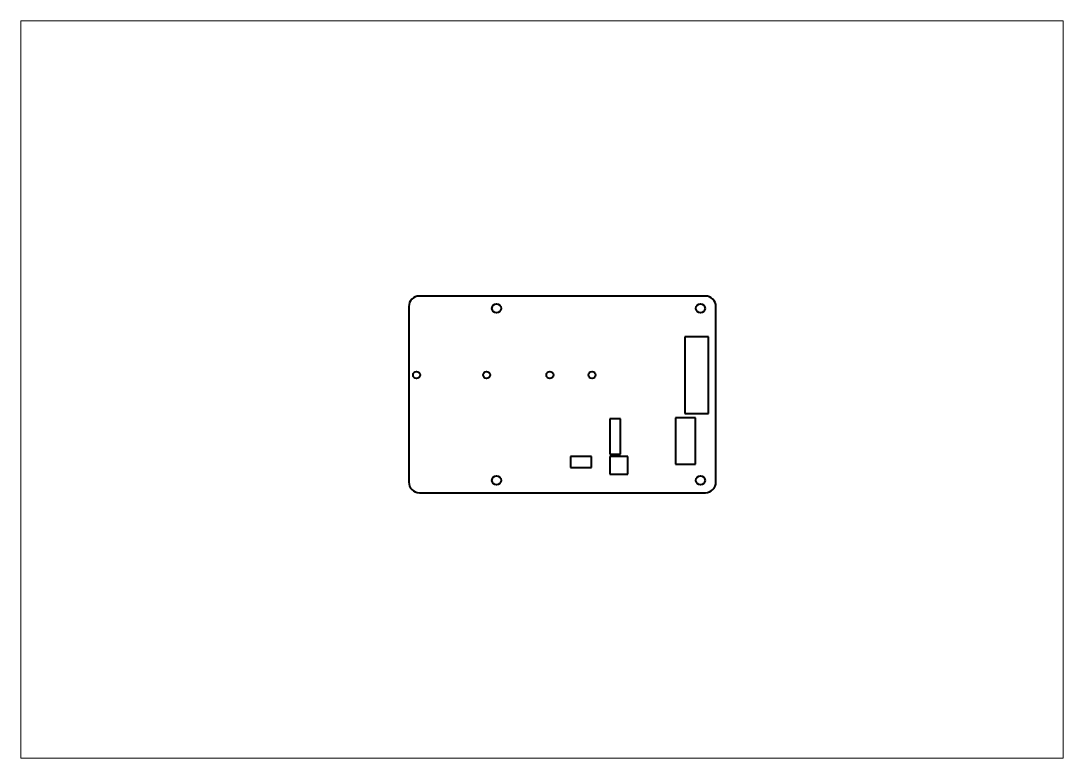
# Paper-space layout 'Layout1' of a CAD drawing. Header units: millimetres. Extents: x 0 to 297, y 0 to 210.
# The model-space entities are those that its viewports show. They can reach past a viewport. Long polylines and large blocks are cut down to what shows.
import ezdxf

# ---------------------------------------------------------------- set-up
doc = ezdxf.new("R2010")
doc.units = ezdxf.units.MM
doc.header["$LTSCALE"] = 12.7
doc.layers.add('Visible', color=7, linetype='Continuous', lineweight=40)

msp = doc.modelspace()

# ---------------------------------------------------------------- linework, layer by layer
at = {"layer": 'Visible'}
for p, q in [((301.23, 131.61), (219.73, 131.61)), ((216.73, 128.61), (216.73, 78.61)), ((304.23, 78.61), (304.23, 128.61)), ((295.35, 120.03), (295.35, 98.21)), ((302.13, 120.03), (295.35, 120.03)), ((302.13, 98.21), (302.13, 120.03)), ((295.35, 98.21), (302.13, 98.21)), ((277.06, 96.61), (273.98, 96.61)), ((273.98, 96.61), (273.98, 86.61)), ((277.06, 86.61), (277.06, 96.61)), ((292.71, 96.97), (292.71, 83.71)), ((298.43, 96.97), (292.71, 96.97)), ((298.43, 83.71), (298.43, 96.97)), ((273.98, 86.61), (277.06, 86.61)), ((268.81, 85.89), (262.81, 85.89)), ((262.81, 85.89), (262.81, 82.81)), ((268.81, 82.81), (268.81, 85.89)), ((273.98, 85.89), (273.98, 80.89)), ((279.18, 85.89), (273.98, 85.89)), ((279.18, 80.89), (279.18, 85.89)), ((292.71, 83.71), (298.43, 83.71)), ((262.81, 82.81), (268.81, 82.81)), ((273.98, 80.89), (279.18, 80.89)), ((219.73, 75.61), (301.23, 75.61))]:
    msp.add_line(p, q, dxfattribs=at)
for centre, radius in [((241.73, 128.11), 1.3), ((299.83, 128.11), 1.3), ((218.93, 109.13), 1), ((238.89, 109.13), 1), ((256.93, 109.13), 1), ((268.93, 109.13), 1), ((241.73, 79.11), 1.3), ((299.83, 79.11), 1.3)]:
    msp.add_circle(centre, radius, dxfattribs=at)
for centre, start, end in [((219.73, 128.61), 90, 180), ((301.23, 128.61), 0, 90), ((219.73, 78.61), 180, 270), ((301.23, 78.61), 270, 0)]:
    msp.add_arc(centre, 3, start, end, dxfattribs=at)

psp = doc.layouts.get("Layout1")

# ---------------------------------------------------------------- viewports
at = {"layer": '0', "view_target_point": (254.68, 105)}
psp.add_viewport(center=(148.5, 105), size=(297, 210), view_center_point=(0, 0), view_height=210, dxfattribs=at)

doc.saveas('drawing.dxf')
